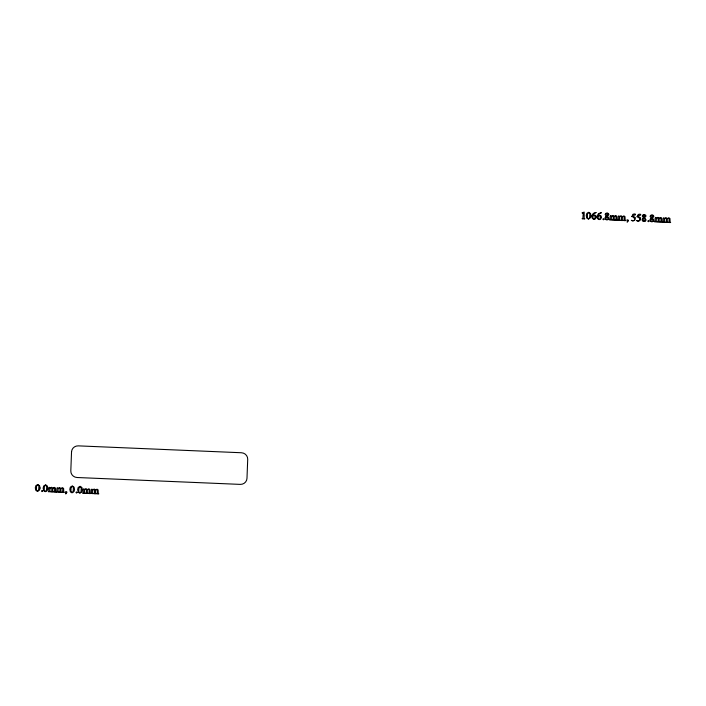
<?xml version="1.0" encoding="UTF-8"?>
<svg xmlns="http://www.w3.org/2000/svg" width="706" height="706" viewBox="0 0 706 706"><rect width="100%" height="100%" fill="white"/><g stroke="black" fill="none" stroke-linecap="round" stroke-linejoin="round"><path stroke-width="1.06" d="M48.299 491.623L50.62 491.853L49.923 491.023L50.029 488.323L51.194 487.767L51.891 488.287L51.732 491.544C49.296 492.029 55.227 492.276 52.844 491.597L52.818 488.446L53.956 487.89L54.68 488.323L54.521 491.703C52.182 492.108 57.945 492.347 55.659 491.773L55.483 488.067L54.406 487.378L52.729 488.164L51.653 487.264L50.002 487.978C48.423 485.675 48.749 489.832 48.838 491.517L48.299 491.623M56.427 491.967L58.739 492.197L58.042 491.367L58.148 488.667L59.313 488.111L60.01 488.631L59.851 491.888C57.415 492.373 63.355 492.62 60.963 491.932L60.937 488.79L62.084 488.225L62.808 488.667L62.64 492.047C60.301 492.453 66.064 492.691 63.778 492.108L63.602 488.411L62.525 487.722L60.848 488.508L59.772 487.599L58.121 488.323C56.533 486.028 56.877 490.176 56.957 491.861L56.427 491.967M71.535 451.919L70.812 470.902A6.53 6.336 6.1 0 0 77.104 477.512L240.225 484.387A6.53 6.336 6.1 0 0 246.985 478.333L247.709 459.35A6.53 6.336 6.1 0 0 241.426 452.749L78.304 445.865A6.53 6.336 6.1 0 0 71.535 451.919M82.814 493.079L85.126 493.309L84.438 492.479L84.535 489.779L85.7 489.223L86.397 489.743L86.247 493C83.802 493.485 89.741 493.732 87.35 493.053L87.323 489.902L88.471 489.346L89.194 489.779L89.035 493.159C86.688 493.565 92.451 493.803 90.165 493.229L89.989 489.523L88.921 488.834L87.235 489.62L86.167 488.72L84.508 489.435C82.929 487.14 83.273 491.288 83.352 492.973L82.814 493.079M90.933 493.423L93.245 493.653L92.557 492.823L92.654 490.123L93.819 489.567L94.516 490.088L94.366 493.344C91.921 493.829 97.86 494.076 95.469 493.388L95.442 490.246L96.59 489.682L97.313 490.123L97.154 493.503C94.807 493.909 100.57 494.147 98.293 493.565L98.108 489.867L97.04 489.179L95.363 489.964L94.286 489.055L92.627 489.779C91.048 487.484 91.392 491.632 91.471 493.317L90.933 493.423M582.203 212.912L583.253 213.362L582.865 218.507C579.75 218.869 587.171 219.134 584.153 218.613L584.171 212.074L582.203 212.912M609.702 219.822L612.014 220.051L611.325 219.222L611.422 216.521L612.587 215.965L613.285 216.486L613.135 219.742C610.69 220.228 616.629 220.475 614.238 219.787L614.211 216.645L615.358 216.08L616.082 216.521L615.923 219.901C613.576 220.307 619.338 220.546 617.053 219.963L616.876 216.265L615.808 215.577L614.132 216.363L613.055 215.454L611.396 216.177C609.825 213.874 610.152 218.03 610.24 219.716L609.702 219.822M617.821 220.166L620.142 220.387L619.444 219.566L619.55 216.857L620.715 216.31L621.404 216.821L621.254 220.078C618.809 220.572 624.748 220.81 622.357 220.131L622.339 216.989L623.477 216.424L624.201 216.866L624.042 220.246C621.704 220.651 627.457 220.89 625.181 220.307L624.995 216.61L623.928 215.912L622.251 216.698L621.174 215.798L619.515 216.513C617.935 214.227 618.279 218.375 618.359 220.06L617.821 220.166M654.656 221.719L656.968 221.949L656.271 221.119L656.377 218.41L657.542 217.863L658.239 218.375L658.08 221.631C655.645 222.125 661.584 222.372 659.192 221.684L659.166 218.542L660.313 217.977L661.037 218.419L660.869 221.799C658.53 222.205 664.293 222.443 662.007 221.861L661.831 218.163L660.754 217.466L659.077 218.251L658.001 217.351L656.351 218.075C654.762 215.78 655.106 219.928 655.186 221.613L654.656 221.719M662.775 222.063L665.087 222.284L664.39 221.463L664.496 218.754L665.661 218.207L666.358 218.719L666.199 221.975C663.764 222.469 669.703 222.708 667.311 222.028L667.285 218.886L668.432 218.322L669.156 218.763L668.988 222.143C666.649 222.549 672.412 222.778 670.126 222.205L669.95 218.507L668.882 217.81L667.196 218.595L666.129 217.695L664.47 218.41C662.899 216.107 663.216 220.263 663.305 221.958L662.775 222.063M36.544 486.09L36.412 489.814L37.586 491.12L38.645 490.361L38.918 486.152L37.789 484.766L36.544 486.09M44.372 486.416L44.24 490.14L45.413 491.447L46.472 490.696L46.746 486.478L45.616 485.093L44.372 486.416M71.059 487.546L70.918 491.27L72.091 492.576L73.159 491.817L73.433 487.608L72.294 486.222L71.059 487.546M78.887 487.872L78.745 491.597L79.928 492.903L80.987 492.153L81.261 487.934L80.122 486.549L78.887 487.872M587.507 213.847L587.366 217.572L588.548 218.878L589.607 218.119L589.881 213.9L588.742 212.524L587.507 213.847M40.03 488.005L39.642 489.84L37.515 491.394L35.891 490.441L35.3 487.846L35.847 485.666L37.824 484.501L39.598 485.763L40.03 488.005M47.858 488.331L47.47 490.176L45.343 491.72L43.728 490.767L43.128 488.173L43.675 486.002L45.652 484.828L47.426 486.099L47.858 488.331M74.536 489.461L74.148 491.297L72.021 492.85L70.406 491.897L69.815 489.302L70.362 487.122L72.33 485.957L74.104 487.219L74.536 489.461M82.364 489.787L81.984 491.632L79.857 493.176L78.234 492.223L77.642 489.629L78.189 487.449L80.166 486.284L81.94 487.555L82.364 489.787M590.984 215.762L590.604 217.598L588.477 219.151L586.854 218.198L586.262 215.595L586.81 213.424L588.778 212.25L590.56 213.521L590.984 215.762M592.863 215.807L592.969 218.278L594.064 219.098L594.964 218.631L595.114 216.292L593.931 215.392L592.863 215.807M598.088 216.027L598.194 218.498L599.279 219.319L600.179 218.851L600.329 216.513L599.147 215.612L598.088 216.027M605.951 217.324L606.039 219.231L607.84 219.389L607.884 217.722L606.613 216.654L605.951 217.324M643.078 218.886L643.166 220.793L644.957 220.952L645.01 219.292L643.74 218.225L643.078 218.886M650.906 219.222L650.994 221.119L652.794 221.287L652.838 219.619L651.567 218.551L650.906 219.222M631.835 216.592L633.458 217.104L634.8 219.001L634.315 220.219L633.273 220.678L631.34 220.325L632.629 221.031L634.694 220.378L635.409 217.651L632.629 215.868L633.097 215.021C636.132 216.054 636.644 212.947 633.053 214.227L631.852 216.539M637.05 216.813L638.683 217.324L640.015 219.222L639.53 220.44L638.489 220.899L636.565 220.546L637.853 221.243L639.91 220.599L640.633 217.872L637.853 216.089L638.312 215.242C641.348 216.274 641.869 213.168 638.277 214.447L637.077 216.76M608.184 214.465L607.151 215.895L605.907 214.227L607.028 213.283L608.184 214.465M645.31 216.027L644.269 217.457L643.025 215.789L644.146 214.853L645.31 216.027M653.138 216.363L652.106 217.783L650.861 216.124L651.973 215.18L653.138 216.363M66.514 492.673L65.702 493.935L66.938 492.435L66.708 491.747L65.649 491.641L65.649 492.426L66.514 492.673M627.916 220.863L627.105 222.134L628.331 220.634L628.102 219.945L627.043 219.84L627.043 220.616L627.916 220.863M596.226 217.13L595.564 218.736L593.984 219.398L592.378 218.516L591.725 216.31L593.269 213.371C600.109 211.588 592.978 212.63 593.014 215.33L594.399 214.951L595.74 215.551L596.226 217.13M601.45 217.351L600.788 218.957L599.2 219.619L597.603 218.728L596.949 216.53L598.485 213.591C605.324 211.809 598.194 212.85 598.238 215.551L599.615 215.171L600.956 215.771L601.45 217.351M605.377 217.139L604.927 218.225L605.474 219.434L606.878 219.937L608.378 219.522L608.978 218.348L607.442 216.098L608.925 214.518L608.475 213.503L607.186 213.018L605.722 213.406L605.121 214.492L606.348 216.433L605.377 217.139M642.495 218.701L642.045 219.795L642.592 220.996L644.004 221.507L645.496 221.084L646.096 219.91L644.569 217.669L646.043 216.089L645.602 215.065L644.313 214.58L642.839 214.977L642.239 216.062L643.466 217.995L642.495 218.701M650.332 219.036L649.873 220.122L650.42 221.331L651.832 221.834L653.332 221.41L653.924 220.246L652.397 217.995L653.871 216.415L653.429 215.401L652.141 214.915L650.676 215.304L650.076 216.389L651.294 218.331L650.332 219.036M42.598 491.067L41.998 491.605L41.442 491.014L42.042 490.485L42.598 491.067M77.104 492.523L76.513 493.062L75.948 492.47L76.548 491.941L77.104 492.523M603.992 219.266L603.401 219.804L602.836 219.213L603.445 218.684L603.992 219.266M648.946 221.163L648.346 221.702L647.79 221.11L648.39 220.581L648.946 221.163"/></g></svg>
